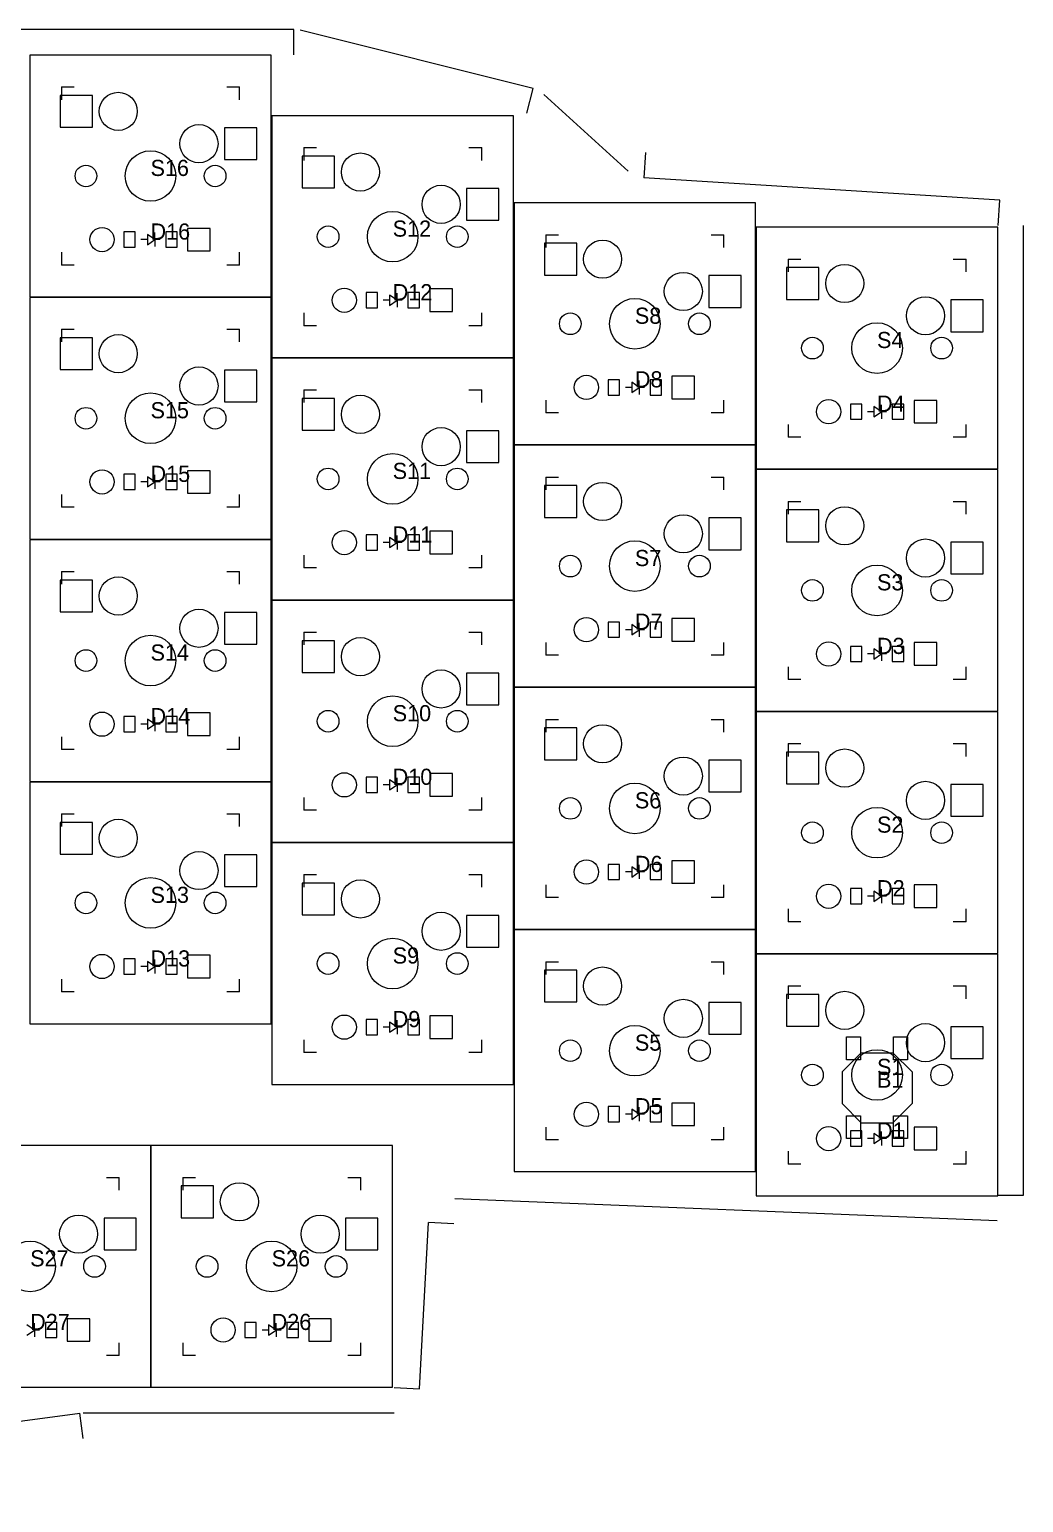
# Model space of a CAD drawing. Header units: millimetres. Extents: x -134 to 12, y -34 to 82.
# Drawn here: x -66.7 to 11.5, y -33.6 to 82.2 of the extents above; entities that cross this region are included whole.
import ezdxf

# ---------------------------------------------------------------- set-up
doc = ezdxf.new("R2010")
doc.units = ezdxf.units.MM
doc.layers.add('Edge.Cuts', color=7, linetype='Continuous', lineweight=0)
doc.layers.add('F.SilkS', color=7, linetype='Continuous', lineweight=0)

msp = doc.modelspace()

# ---------------------------------------------------------------- linework, layer by layer
at = {"layer": 'Edge.Cuts'}
for p, q in [((-45.87, 82.2), (-68.43, 82.2)), ((-45.87, 80.2), (-45.87, 82.2)), ((-27.06, 77.56), (-45.39, 82.14)), ((-27.55, 75.62), (-27.06, 77.56)), ((-19.57, 71.05), (-26.2, 77.1)), ((-18.22, 72.53), (-18.35, 70.54)), ((9.65, 68.79), (-18.35, 70.54)), ((9.53, 66.8), (9.65, 68.79)), ((11.53, -9.44), (11.53, 66.8)), ((-33.21, -9.7), (9.44, -11.44)), ((9.53, -9.44), (11.53, -9.44)), ((-36, -24.68), (-35.29, -11.59)), ((-33.29, -11.7), (-35.29, -11.59)), ((-37.99, -24.57), (-36, -24.68)), ((-115.36, -33.62), (-62.71, -26.59)), ((-62.44, -28.57), (-62.71, -26.59)), ((-62.44, -26.57), (-37.99, -26.57))]:
    msp.add_line(p, q, dxfattribs=at)
at = {"layer": 'F.SilkS'}
for p, q in [((-47.65, 80.18), (-66.65, 80.18)), ((-66.65, 80.18), (-66.65, 61.18)), ((-47.65, 61.18), (-47.65, 80.18)), ((-64.15, 77.68), (-63.15, 77.68)), ((-64.15, 77.68), (-64.15, 76.68)), ((-51.15, 77.68), (-50.15, 77.68)), ((-50.15, 76.68), (-50.15, 77.68)), ((-28.6, 75.41), (-47.6, 75.41)), ((-47.6, 75.41), (-47.6, 56.41)), ((-28.6, 56.41), (-28.6, 75.41)), ((-45.1, 72.91), (-44.1, 72.91)), ((-45.1, 72.91), (-45.1, 71.91)), ((-32.1, 72.91), (-31.1, 72.91)), ((-31.1, 71.91), (-31.1, 72.91)), ((-9.55, 68.56), (-28.55, 68.56)), ((-28.55, 68.56), (-28.55, 49.56)), ((-9.55, 49.56), (-9.55, 68.56)), ((-57.4, 66.08), (-57.4, 65.28)), ((-56.8, 65.68), (-57.4, 66.08)), ((-57.4, 66.08), (-57.4, 65.28)), ((-56.8, 65.68), (-57.4, 66.08)), ((-56.8, 65.68), (-56.8, 66.23)), ((-56.8, 65.68), (-56.8, 66.23)), ((-26.05, 66.06), (-25.05, 66.06)), ((-26.05, 66.06), (-26.05, 65.06)), ((-13.05, 66.06), (-12.05, 66.06)), ((-12.05, 65.06), (-12.05, 66.06)), ((9.5, 66.65), (-9.5, 66.65)), ((-9.5, 66.65), (-9.5, 47.65)), ((9.5, 47.65), (9.5, 66.65)), ((-57.4, 65.68), (-57.9, 65.68)), ((-57.4, 65.68), (-57.9, 65.68)), ((-57.4, 65.28), (-56.8, 65.68)), ((-57.4, 65.28), (-56.8, 65.68)), ((-56.8, 65.68), (-56.8, 65.13)), ((-56.4, 65.68), (-56.8, 65.68)), ((-56.8, 65.68), (-56.8, 65.13)), ((-56.4, 65.68), (-56.8, 65.68)), ((-64.15, 64.68), (-64.15, 63.68)), ((-50.15, 63.68), (-50.15, 64.68)), ((-7, 64.15), (-6, 64.15)), ((-7, 64.15), (-7, 63.15)), ((6, 64.15), (7, 64.15)), ((7, 63.15), (7, 64.15)), ((-63.15, 63.68), (-64.15, 63.68)), ((-50.15, 63.68), (-51.15, 63.68)), ((-37.75, 60.91), (-37.75, 61.46)), ((-37.75, 60.91), (-37.75, 61.46)), ((-66.65, 61.18), (-47.65, 61.18)), ((-47.65, 61.13), (-66.65, 61.13)), ((-66.65, 61.13), (-66.65, 42.13)), ((-47.65, 42.13), (-47.65, 61.13)), ((-38.35, 60.91), (-38.85, 60.91)), ((-38.35, 60.91), (-38.85, 60.91)), ((-38.35, 61.31), (-38.35, 60.51)), ((-37.75, 60.91), (-38.35, 61.31)), ((-38.35, 61.31), (-38.35, 60.51)), ((-37.75, 60.91), (-38.35, 61.31)), ((-38.35, 60.51), (-37.75, 60.91)), ((-38.35, 60.51), (-37.75, 60.91)), ((-37.75, 60.91), (-37.75, 60.36)), ((-37.35, 60.91), (-37.75, 60.91)), ((-37.75, 60.91), (-37.75, 60.36)), ((-37.35, 60.91), (-37.75, 60.91)), ((-45.1, 59.91), (-45.1, 58.91)), ((-31.1, 58.91), (-31.1, 59.91)), ((-64.15, 58.63), (-63.15, 58.63)), ((-64.15, 58.63), (-64.15, 57.63)), ((-51.15, 58.63), (-50.15, 58.63)), ((-50.15, 57.63), (-50.15, 58.63)), ((-44.1, 58.91), (-45.1, 58.91)), ((-31.1, 58.91), (-32.1, 58.91)), ((-47.6, 56.41), (-28.6, 56.41)), ((-28.6, 56.36), (-47.6, 56.36)), ((-47.6, 56.36), (-47.6, 37.36)), ((-28.6, 37.36), (-28.6, 56.36)), ((-19.3, 54.46), (-19.3, 53.66)), ((-18.7, 54.06), (-19.3, 54.46)), ((-19.3, 54.46), (-19.3, 53.66)), ((-18.7, 54.06), (-19.3, 54.46)), ((-18.7, 54.06), (-18.7, 54.61)), ((-18.7, 54.06), (-18.7, 54.61)), ((-45.1, 53.86), (-44.1, 53.86)), ((-45.1, 53.86), (-45.1, 52.86)), ((-32.1, 53.86), (-31.1, 53.86)), ((-31.1, 52.86), (-31.1, 53.86)), ((-19.3, 54.06), (-19.8, 54.06)), ((-19.3, 54.06), (-19.8, 54.06)), ((-19.3, 53.66), (-18.7, 54.06)), ((-19.3, 53.66), (-18.7, 54.06)), ((-18.7, 54.06), (-18.7, 53.51)), ((-18.3, 54.06), (-18.7, 54.06)), ((-18.7, 54.06), (-18.7, 53.51)), ((-18.3, 54.06), (-18.7, 54.06)), ((-26.05, 53.06), (-26.05, 52.06)), ((-12.05, 52.06), (-12.05, 53.06)), ((-0.25, 52.15), (-0.75, 52.15)), ((-0.25, 52.15), (-0.75, 52.15)), ((-0.25, 52.55), (-0.25, 51.75)), ((0.35, 52.15), (-0.25, 52.55)), ((-0.25, 52.55), (-0.25, 51.75)), ((0.35, 52.15), (-0.25, 52.55)), ((-0.25, 51.75), (0.35, 52.15)), ((-0.25, 51.75), (0.35, 52.15)), ((0.35, 52.15), (0.35, 52.7)), ((0.35, 52.15), (0.35, 52.7)), ((0.35, 52.15), (0.35, 51.6)), ((0.75, 52.15), (0.35, 52.15)), ((0.35, 52.15), (0.35, 51.6)), ((0.75, 52.15), (0.35, 52.15)), ((-25.05, 52.06), (-26.05, 52.06)), ((-12.05, 52.06), (-13.05, 52.06)), ((-7, 51.15), (-7, 50.15)), ((7, 50.15), (7, 51.15)), ((-6, 50.15), (-7, 50.15)), ((7, 50.15), (6, 50.15)), ((-28.55, 49.56), (-9.55, 49.56)), ((-9.55, 49.51), (-28.55, 49.51)), ((-28.55, 49.51), (-28.55, 30.51)), ((-9.55, 30.51), (-9.55, 49.51)), ((-9.5, 47.65), (9.5, 47.65)), ((9.5, 47.6), (-9.5, 47.6)), ((-9.5, 47.6), (-9.5, 28.6)), ((9.5, 28.6), (9.5, 47.6)), ((-57.4, 46.63), (-57.9, 46.63)), ((-57.4, 46.63), (-57.9, 46.63)), ((-57.4, 47.03), (-57.4, 46.23)), ((-56.8, 46.63), (-57.4, 47.03)), ((-57.4, 47.03), (-57.4, 46.23)), ((-56.8, 46.63), (-57.4, 47.03)), ((-57.4, 46.23), (-56.8, 46.63)), ((-57.4, 46.23), (-56.8, 46.63)), ((-56.8, 46.63), (-56.8, 47.18)), ((-56.8, 46.63), (-56.8, 47.18)), ((-56.8, 46.63), (-56.8, 46.08)), ((-56.4, 46.63), (-56.8, 46.63)), ((-56.8, 46.63), (-56.8, 46.08)), ((-56.4, 46.63), (-56.8, 46.63)), ((-26.05, 47.01), (-25.05, 47.01)), ((-26.05, 47.01), (-26.05, 46.01)), ((-13.05, 47.01), (-12.05, 47.01)), ((-12.05, 46.01), (-12.05, 47.01)), ((-64.15, 45.63), (-64.15, 44.63)), ((-50.15, 44.63), (-50.15, 45.63)), ((-63.15, 44.63), (-64.15, 44.63)), ((-50.15, 44.63), (-51.15, 44.63)), ((-7, 45.1), (-6, 45.1)), ((-7, 45.1), (-7, 44.1)), ((6, 45.1), (7, 45.1)), ((7, 44.1), (7, 45.1)), ((-66.65, 42.13), (-47.65, 42.13)), ((-47.65, 42.08), (-66.65, 42.08)), ((-66.65, 42.08), (-66.65, 23.08)), ((-47.65, 23.08), (-47.65, 42.08)), ((-38.35, 41.86), (-38.85, 41.86)), ((-38.35, 41.86), (-38.85, 41.86)), ((-38.35, 42.26), (-38.35, 41.46)), ((-37.75, 41.86), (-38.35, 42.26)), ((-38.35, 42.26), (-38.35, 41.46)), ((-37.75, 41.86), (-38.35, 42.26)), ((-38.35, 41.46), (-37.75, 41.86)), ((-38.35, 41.46), (-37.75, 41.86)), ((-37.75, 41.86), (-37.75, 42.41)), ((-37.75, 41.86), (-37.75, 42.41)), ((-37.75, 41.86), (-37.75, 41.31)), ((-37.35, 41.86), (-37.75, 41.86)), ((-37.75, 41.86), (-37.75, 41.31)), ((-37.35, 41.86), (-37.75, 41.86)), ((-45.1, 40.86), (-45.1, 39.86)), ((-31.1, 39.86), (-31.1, 40.86)), ((-64.15, 39.58), (-63.15, 39.58)), ((-64.15, 39.58), (-64.15, 38.58)), ((-51.15, 39.58), (-50.15, 39.58)), ((-50.15, 38.58), (-50.15, 39.58)), ((-44.1, 39.86), (-45.1, 39.86)), ((-31.1, 39.86), (-32.1, 39.86)), ((-47.6, 37.36), (-28.6, 37.36)), ((-28.6, 37.31), (-47.6, 37.31)), ((-47.6, 37.31), (-47.6, 18.31)), ((-28.6, 18.31), (-28.6, 37.31)), ((-45.1, 34.81), (-44.1, 34.81)), ((-45.1, 34.81), (-45.1, 33.81)), ((-32.1, 34.81), (-31.1, 34.81)), ((-31.1, 33.81), (-31.1, 34.81)), ((-19.3, 35.01), (-19.8, 35.01)), ((-19.3, 35.01), (-19.8, 35.01)), ((-19.3, 35.41), (-19.3, 34.61)), ((-18.7, 35.01), (-19.3, 35.41)), ((-19.3, 35.41), (-19.3, 34.61)), ((-18.7, 35.01), (-19.3, 35.41)), ((-19.3, 34.61), (-18.7, 35.01)), ((-19.3, 34.61), (-18.7, 35.01)), ((-18.7, 35.01), (-18.7, 35.55)), ((-18.7, 35.01), (-18.7, 35.55)), ((-18.7, 35.01), (-18.7, 34.46)), ((-18.3, 35.01), (-18.7, 35.01)), ((-18.7, 35.01), (-18.7, 34.46)), ((-18.3, 35.01), (-18.7, 35.01)), ((-26.05, 34.01), (-26.05, 33.01)), ((-12.05, 33.01), (-12.05, 34.01)), ((0.35, 33.1), (0.35, 33.65)), ((0.35, 33.1), (0.35, 33.65)), ((-25.05, 33.01), (-26.05, 33.01)), ((-12.05, 33.01), (-13.05, 33.01)), ((-0.25, 33.1), (-0.75, 33.1)), ((-0.25, 33.1), (-0.75, 33.1)), ((-0.25, 33.5), (-0.25, 32.7)), ((0.35, 33.1), (-0.25, 33.5)), ((-0.25, 33.5), (-0.25, 32.7)), ((0.35, 33.1), (-0.25, 33.5)), ((-0.25, 32.7), (0.35, 33.1)), ((-0.25, 32.7), (0.35, 33.1)), ((0.35, 33.1), (0.35, 32.55)), ((0.75, 33.1), (0.35, 33.1)), ((0.35, 33.1), (0.35, 32.55)), ((0.75, 33.1), (0.35, 33.1)), ((-7, 32.1), (-7, 31.1)), ((7, 31.1), (7, 32.1)), ((-28.55, 30.51), (-9.55, 30.51)), ((-9.55, 30.46), (-28.55, 30.46)), ((-28.55, 30.46), (-28.55, 11.46)), ((-9.55, 11.46), (-9.55, 30.46)), ((-6, 31.1), (-7, 31.1)), ((7, 31.1), (6, 31.1)), ((-57.4, 27.98), (-57.4, 27.18)), ((-56.8, 27.58), (-57.4, 27.98)), ((-57.4, 27.98), (-57.4, 27.18)), ((-56.8, 27.58), (-57.4, 27.98)), ((-56.8, 27.58), (-56.8, 28.13)), ((-56.8, 27.58), (-56.8, 28.13)), ((-26.05, 27.96), (-25.05, 27.96)), ((-26.05, 27.96), (-26.05, 26.96)), ((-13.05, 27.96), (-12.05, 27.96)), ((-12.05, 26.96), (-12.05, 27.96)), ((-9.5, 28.6), (9.5, 28.6)), ((9.5, 28.55), (-9.5, 28.55)), ((-9.5, 28.55), (-9.5, 9.55)), ((9.5, 9.55), (9.5, 28.55)), ((-57.4, 27.58), (-57.9, 27.58)), ((-57.4, 27.58), (-57.9, 27.58)), ((-57.4, 27.18), (-56.8, 27.58)), ((-57.4, 27.18), (-56.8, 27.58)), ((-56.8, 27.58), (-56.8, 27.03)), ((-56.4, 27.58), (-56.8, 27.58)), ((-56.8, 27.58), (-56.8, 27.03)), ((-56.4, 27.58), (-56.8, 27.58)), ((-64.15, 26.58), (-64.15, 25.58)), ((-63.15, 25.58), (-64.15, 25.58)), ((-50.15, 25.58), (-51.15, 25.58)), ((-50.15, 25.58), (-50.15, 26.58)), ((-7, 26.05), (-6, 26.05)), ((-7, 26.05), (-7, 25.05)), ((6, 26.05), (7, 26.05)), ((7, 25.05), (7, 26.05)), ((-38.35, 23.21), (-38.35, 22.41)), ((-37.75, 22.81), (-38.35, 23.21)), ((-38.35, 23.21), (-38.35, 22.41)), ((-37.75, 22.81), (-38.35, 23.21)), ((-37.75, 22.81), (-37.75, 23.36)), ((-37.75, 22.81), (-37.75, 23.36)), ((-66.65, 23.08), (-47.65, 23.08)), ((-47.65, 23.03), (-66.65, 23.03)), ((-66.65, 23.03), (-66.65, 4.03)), ((-47.65, 4.03), (-47.65, 23.03)), ((-38.35, 22.81), (-38.85, 22.81)), ((-38.35, 22.81), (-38.85, 22.81)), ((-38.35, 22.41), (-37.75, 22.81)), ((-38.35, 22.41), (-37.75, 22.81)), ((-37.75, 22.81), (-37.75, 22.26)), ((-37.35, 22.81), (-37.75, 22.81)), ((-37.75, 22.81), (-37.75, 22.26)), ((-37.35, 22.81), (-37.75, 22.81)), ((-45.1, 21.81), (-45.1, 20.81)), ((-31.1, 20.81), (-31.1, 21.81)), ((-64.15, 20.53), (-63.15, 20.53)), ((-64.15, 20.53), (-64.15, 19.53)), ((-51.15, 20.53), (-50.15, 20.53)), ((-50.15, 19.53), (-50.15, 20.53)), ((-44.1, 20.81), (-45.1, 20.81)), ((-31.1, 20.81), (-32.1, 20.81)), ((-47.6, 18.31), (-28.6, 18.31)), ((-28.6, 18.26), (-47.6, 18.26)), ((-47.6, 18.26), (-47.6, -0.74)), ((-28.6, -0.74), (-28.6, 18.26)), ((-19.3, 16.36), (-19.3, 15.56)), ((-18.7, 15.96), (-19.3, 16.36)), ((-19.3, 16.36), (-19.3, 15.56)), ((-18.7, 15.96), (-19.3, 16.36)), ((-18.7, 15.96), (-18.7, 16.51)), ((-18.7, 15.96), (-18.7, 16.51)), ((-45.1, 15.76), (-44.1, 15.76)), ((-45.1, 15.76), (-45.1, 14.76)), ((-32.1, 15.76), (-31.1, 15.76)), ((-31.1, 14.76), (-31.1, 15.76)), ((-19.3, 15.96), (-19.8, 15.96)), ((-19.3, 15.96), (-19.8, 15.96)), ((-19.3, 15.56), (-18.7, 15.96)), ((-19.3, 15.56), (-18.7, 15.96)), ((-18.7, 15.96), (-18.7, 15.41)), ((-18.3, 15.96), (-18.7, 15.96)), ((-18.7, 15.96), (-18.7, 15.41)), ((-18.3, 15.96), (-18.7, 15.96)), ((-26.05, 14.96), (-26.05, 13.96)), ((-25.05, 13.96), (-26.05, 13.96)), ((-12.05, 13.96), (-13.05, 13.96)), ((-12.05, 13.96), (-12.05, 14.96)), ((-0.25, 14.05), (-0.75, 14.05)), ((-0.25, 14.05), (-0.75, 14.05)), ((-0.25, 14.45), (-0.25, 13.65)), ((0.35, 14.05), (-0.25, 14.45)), ((-0.25, 14.45), (-0.25, 13.65)), ((0.35, 14.05), (-0.25, 14.45)), ((-0.25, 13.65), (0.35, 14.05)), ((-0.25, 13.65), (0.35, 14.05)), ((0.35, 14.05), (0.35, 14.6)), ((0.35, 14.05), (0.35, 14.6)), ((0.35, 14.05), (0.35, 13.5)), ((0.75, 14.05), (0.35, 14.05)), ((0.35, 14.05), (0.35, 13.5)), ((0.75, 14.05), (0.35, 14.05)), ((-7, 13.05), (-7, 12.05)), ((7, 12.05), (7, 13.05)), ((-6, 12.05), (-7, 12.05)), ((7, 12.05), (6, 12.05)), ((-28.55, 11.46), (-9.55, 11.46)), ((-9.55, 11.4), (-28.55, 11.4)), ((-28.55, 11.4), (-28.55, -7.59)), ((-9.55, -7.59), (-9.55, 11.4)), ((-9.5, 9.55), (9.5, 9.55)), ((9.5, 9.5), (-9.5, 9.5)), ((-9.5, 9.5), (-9.5, -9.5)), ((9.5, -9.5), (9.5, 9.5)), ((-57.4, 8.53), (-57.9, 8.53)), ((-57.4, 8.53), (-57.9, 8.53)), ((-57.4, 8.93), (-57.4, 8.13)), ((-56.8, 8.53), (-57.4, 8.93)), ((-57.4, 8.93), (-57.4, 8.13)), ((-56.8, 8.53), (-57.4, 8.93)), ((-57.4, 8.13), (-56.8, 8.53)), ((-57.4, 8.13), (-56.8, 8.53)), ((-56.8, 8.53), (-56.8, 9.08)), ((-56.8, 8.53), (-56.8, 9.08)), ((-56.8, 8.53), (-56.8, 7.98)), ((-56.4, 8.53), (-56.8, 8.53)), ((-56.8, 8.53), (-56.8, 7.98)), ((-56.4, 8.53), (-56.8, 8.53)), ((-26.05, 8.9), (-25.05, 8.9)), ((-26.05, 8.9), (-26.05, 7.91)), ((-13.05, 8.9), (-12.05, 8.9)), ((-12.05, 7.91), (-12.05, 8.9)), ((-64.15, 7.53), (-64.15, 6.53)), ((-50.15, 6.53), (-50.15, 7.53)), ((-7, 7), (-6, 7)), ((-7, 7), (-7, 6)), ((6, 7), (7, 7)), ((7, 6), (7, 7)), ((-63.15, 6.53), (-64.15, 6.53)), ((-50.15, 6.53), (-51.15, 6.53)), ((-66.65, 4.03), (-47.65, 4.03)), ((-38.35, 3.76), (-38.85, 3.76)), ((-38.35, 3.76), (-38.85, 3.76)), ((-38.35, 4.16), (-38.35, 3.36)), ((-37.75, 3.76), (-38.35, 4.16)), ((-38.35, 4.16), (-38.35, 3.36)), ((-37.75, 3.76), (-38.35, 4.16)), ((-38.35, 3.36), (-37.75, 3.76)), ((-38.35, 3.36), (-37.75, 3.76)), ((-37.75, 3.76), (-37.75, 4.31)), ((-37.75, 3.76), (-37.75, 4.31)), ((-37.75, 3.76), (-37.75, 3.21)), ((-37.35, 3.76), (-37.75, 3.76)), ((-37.75, 3.76), (-37.75, 3.21)), ((-37.35, 3.76), (-37.75, 3.76)), ((-45.1, 2.76), (-45.1, 1.76)), ((-31.1, 1.76), (-31.1, 2.76)), ((-44.1, 1.76), (-45.1, 1.76)), ((-31.1, 1.76), (-32.1, 1.76)), ((-1.25, 1.75), (-2.75, 0.25)), ((-1.25, 1.75), (1.25, 1.75)), ((1.25, 1.75), (2.75, 0.25)), ((-2.75, 0.25), (-2.75, -2.25)), ((2.75, 0.25), (2.75, -2.25)), ((-47.6, -0.74), (-28.6, -0.74)), ((-1.25, -3.75), (-2.75, -2.25)), ((1.25, -3.75), (2.75, -2.25)), ((-19.3, -3.09), (-19.8, -3.09)), ((-19.3, -3.09), (-19.8, -3.09)), ((-19.3, -2.69), (-19.3, -3.49)), ((-18.7, -3.09), (-19.3, -2.69)), ((-19.3, -2.69), (-19.3, -3.49)), ((-18.7, -3.09), (-19.3, -2.69)), ((-19.3, -3.49), (-18.7, -3.09)), ((-19.3, -3.49), (-18.7, -3.09)), ((-18.7, -3.09), (-18.7, -2.54)), ((-18.7, -3.09), (-18.7, -2.54)), ((-18.7, -3.09), (-18.7, -3.64)), ((-18.3, -3.09), (-18.7, -3.09)), ((-18.7, -3.09), (-18.7, -3.64)), ((-18.3, -3.09), (-18.7, -3.09)), ((-26.05, -4.09), (-26.05, -5.09)), ((-12.05, -5.09), (-12.05, -4.09)), ((-1.25, -3.75), (1.25, -3.75)), ((-0.25, -4.6), (-0.25, -5.4)), ((0.35, -5), (-0.25, -4.6)), ((-0.25, -4.6), (-0.25, -5.4)), ((0.35, -5), (-0.25, -4.6)), ((0.35, -5), (0.35, -4.45)), ((0.35, -5), (0.35, -4.45)), ((-57.12, -5.55), (-76.12, -5.55)), ((-38.12, -5.55), (-57.12, -5.55)), ((-57.12, -5.55), (-57.12, -24.55)), ((-57.12, -24.55), (-57.12, -5.55)), ((-38.12, -24.55), (-38.12, -5.55)), ((-25.05, -5.09), (-26.05, -5.09)), ((-12.05, -5.09), (-13.05, -5.09)), ((-0.25, -5), (-0.75, -5)), ((-0.25, -5), (-0.75, -5)), ((-0.25, -5.4), (0.35, -5)), ((-0.25, -5.4), (0.35, -5)), ((0.35, -5), (0.35, -5.55)), ((0.75, -5), (0.35, -5)), ((0.35, -5), (0.35, -5.55)), ((0.75, -5), (0.35, -5)), ((-7, -6), (-7, -7)), ((7, -7), (7, -6)), ((-60.62, -8.05), (-59.62, -8.05)), ((-59.62, -9.05), (-59.62, -8.05)), ((-54.62, -8.05), (-53.62, -8.05)), ((-54.62, -8.05), (-54.62, -9.05)), ((-41.62, -8.05), (-40.62, -8.05)), ((-40.62, -9.05), (-40.62, -8.05)), ((-28.55, -7.59), (-9.55, -7.59)), ((-6, -7), (-7, -7)), ((7, -7), (6, -7)), ((-9.5, -9.5), (9.5, -9.5)), ((-66.28, -20.05), (-66.88, -19.65)), ((-66.28, -20.05), (-66.88, -19.65)), ((-66.28, -20.05), (-66.28, -19.5)), ((-66.28, -20.05), (-66.28, -19.5)), ((-47.88, -19.65), (-47.88, -20.45)), ((-47.27, -20.05), (-47.88, -19.65)), ((-47.88, -19.65), (-47.88, -20.45)), ((-47.27, -20.05), (-47.88, -19.65)), ((-47.27, -20.05), (-47.27, -19.5)), ((-47.27, -20.05), (-47.27, -19.5)), ((-66.88, -20.45), (-66.28, -20.05)), ((-66.88, -20.45), (-66.28, -20.05)), ((-66.28, -20.05), (-66.28, -20.6)), ((-65.88, -20.05), (-66.28, -20.05)), ((-66.28, -20.05), (-66.28, -20.6)), ((-65.88, -20.05), (-66.28, -20.05)), ((-47.88, -20.05), (-48.38, -20.05)), ((-47.88, -20.05), (-48.38, -20.05)), ((-47.88, -20.45), (-47.27, -20.05)), ((-47.88, -20.45), (-47.27, -20.05)), ((-47.27, -20.05), (-47.27, -20.6)), ((-46.88, -20.05), (-47.27, -20.05)), ((-47.27, -20.05), (-47.27, -20.6)), ((-46.88, -20.05), (-47.27, -20.05)), ((-59.62, -22.05), (-59.62, -21.05)), ((-54.62, -21.05), (-54.62, -22.05)), ((-40.62, -22.05), (-40.62, -21.05)), ((-59.62, -22.05), (-60.62, -22.05)), ((-53.62, -22.05), (-54.62, -22.05)), ((-40.62, -22.05), (-41.62, -22.05)), ((-76.12, -24.55), (-57.12, -24.55)), ((-57.12, -24.55), (-38.12, -24.55))]:
    msp.add_line(p, q, dxfattribs=at)
at = {"layer": 'F.SilkS', "color": 1}
for points in [[(-61.72, 77.01), (-64.27, 77.01), (-64.27, 74.51), (-61.72, 74.51)], [(-48.79, 74.47), (-51.34, 74.47), (-51.34, 71.97), (-48.79, 71.97)], [(-42.67, 72.24), (-45.22, 72.24), (-45.22, 69.74), (-42.67, 69.74)], [(-29.74, 69.7), (-32.29, 69.7), (-32.29, 67.2), (-29.74, 67.2)], [(-58.35, 66.28), (-59.25, 66.28), (-59.25, 65.08), (-58.35, 65.08)], [(-58.35, 66.28), (-59.25, 66.28), (-59.25, 65.08), (-58.35, 65.08)], [(-55.05, 66.28), (-55.95, 66.28), (-55.95, 65.08), (-55.05, 65.08)], [(-55.05, 66.28), (-55.95, 66.28), (-55.95, 65.08), (-55.05, 65.08)], [(-52.45, 66.56), (-54.23, 66.56), (-54.23, 64.79), (-52.45, 64.79)], [(-23.62, 65.39), (-26.17, 65.39), (-26.17, 62.89), (-23.62, 62.89)], [(-10.69, 62.85), (-13.24, 62.85), (-13.24, 60.35), (-10.69, 60.35)], [(-4.57, 63.48), (-7.12, 63.48), (-7.12, 60.98), (-4.57, 60.98)], [(-39.3, 61.51), (-40.2, 61.51), (-40.2, 60.31), (-39.3, 60.31)], [(-39.3, 61.51), (-40.2, 61.51), (-40.2, 60.31), (-39.3, 60.31)], [(-36, 61.51), (-36.9, 61.51), (-36.9, 60.31), (-36, 60.31)], [(-36, 61.51), (-36.9, 61.51), (-36.9, 60.31), (-36, 60.31)], [(-33.4, 61.8), (-35.18, 61.8), (-35.18, 60.02), (-33.4, 60.02)], [(8.36, 60.94), (5.81, 60.94), (5.81, 58.44), (8.36, 58.44)], [(-61.72, 57.96), (-64.27, 57.96), (-64.27, 55.46), (-61.72, 55.46)], [(-48.79, 55.42), (-51.34, 55.42), (-51.34, 52.92), (-48.79, 52.92)], [(-20.25, 54.66), (-21.15, 54.66), (-21.15, 53.46), (-20.25, 53.46)], [(-20.25, 54.66), (-21.15, 54.66), (-21.15, 53.46), (-20.25, 53.46)], [(-16.95, 54.66), (-17.85, 54.66), (-17.85, 53.46), (-16.95, 53.46)], [(-16.95, 54.66), (-17.85, 54.66), (-17.85, 53.46), (-16.95, 53.46)], [(-14.35, 54.94), (-16.13, 54.94), (-16.13, 53.17), (-14.35, 53.17)], [(-42.67, 53.19), (-45.22, 53.19), (-45.22, 50.69), (-42.67, 50.69)], [(-1.2, 52.75), (-2.1, 52.75), (-2.1, 51.55), (-1.2, 51.55)], [(-1.2, 52.75), (-2.1, 52.75), (-2.1, 51.55), (-1.2, 51.55)], [(2.1, 52.75), (1.2, 52.75), (1.2, 51.55), (2.1, 51.55)], [(2.1, 52.75), (1.2, 52.75), (1.2, 51.55), (2.1, 51.55)], [(4.7, 53.04), (2.92, 53.04), (2.92, 51.26), (4.7, 51.26)], [(-29.74, 50.65), (-32.29, 50.65), (-32.29, 48.15), (-29.74, 48.15)], [(-52.45, 47.51), (-54.23, 47.51), (-54.23, 45.74), (-52.45, 45.74)], [(-58.35, 47.23), (-59.25, 47.23), (-59.25, 46.03), (-58.35, 46.03)], [(-58.35, 47.23), (-59.25, 47.23), (-59.25, 46.03), (-58.35, 46.03)], [(-55.05, 47.23), (-55.95, 47.23), (-55.95, 46.03), (-55.05, 46.03)], [(-55.05, 47.23), (-55.95, 47.23), (-55.95, 46.03), (-55.05, 46.03)], [(-23.62, 46.34), (-26.17, 46.34), (-26.17, 43.84), (-23.62, 43.84)], [(-4.57, 44.43), (-7.12, 44.43), (-7.12, 41.93), (-4.57, 41.93)], [(-10.69, 43.8), (-13.24, 43.8), (-13.24, 41.3), (-10.69, 41.3)], [(-39.3, 42.46), (-40.2, 42.46), (-40.2, 41.26), (-39.3, 41.26)], [(-39.3, 42.46), (-40.2, 42.46), (-40.2, 41.26), (-39.3, 41.26)], [(-36, 42.46), (-36.9, 42.46), (-36.9, 41.26), (-36, 41.26)], [(-36, 42.46), (-36.9, 42.46), (-36.9, 41.26), (-36, 41.26)], [(-33.4, 42.75), (-35.18, 42.75), (-35.18, 40.97), (-33.4, 40.97)], [(8.36, 41.89), (5.81, 41.89), (5.81, 39.39), (8.36, 39.39)], [(-61.72, 38.91), (-64.27, 38.91), (-64.27, 36.41), (-61.72, 36.41)], [(-48.79, 36.37), (-51.34, 36.37), (-51.34, 33.87), (-48.79, 33.87)], [(-20.25, 35.61), (-21.15, 35.61), (-21.15, 34.41), (-20.25, 34.41)], [(-20.25, 35.61), (-21.15, 35.61), (-21.15, 34.41), (-20.25, 34.41)], [(-16.95, 35.61), (-17.85, 35.61), (-17.85, 34.41), (-16.95, 34.41)], [(-16.95, 35.61), (-17.85, 35.61), (-17.85, 34.41), (-16.95, 34.41)], [(-14.35, 35.89), (-16.13, 35.89), (-16.13, 34.12), (-14.35, 34.12)], [(-42.67, 34.14), (-45.22, 34.14), (-45.22, 31.64), (-42.67, 31.64)], [(-1.2, 33.7), (-2.1, 33.7), (-2.1, 32.5), (-1.2, 32.5)], [(-1.2, 33.7), (-2.1, 33.7), (-2.1, 32.5), (-1.2, 32.5)], [(2.1, 33.7), (1.2, 33.7), (1.2, 32.5), (2.1, 32.5)], [(2.1, 33.7), (1.2, 33.7), (1.2, 32.5), (2.1, 32.5)], [(4.7, 33.99), (2.92, 33.99), (2.92, 32.21), (4.7, 32.21)], [(-29.74, 31.6), (-32.29, 31.6), (-32.29, 29.1), (-29.74, 29.1)], [(-58.35, 28.18), (-59.25, 28.18), (-59.25, 26.98), (-58.35, 26.98)], [(-58.35, 28.18), (-59.25, 28.18), (-59.25, 26.98), (-58.35, 26.98)], [(-55.05, 28.18), (-55.95, 28.18), (-55.95, 26.98), (-55.05, 26.98)], [(-55.05, 28.18), (-55.95, 28.18), (-55.95, 26.98), (-55.05, 26.98)], [(-52.45, 28.46), (-54.23, 28.46), (-54.23, 26.69), (-52.45, 26.69)], [(-23.62, 27.29), (-26.17, 27.29), (-26.17, 24.79), (-23.62, 24.79)], [(-10.69, 24.75), (-13.24, 24.75), (-13.24, 22.25), (-10.69, 22.25)], [(-4.57, 25.38), (-7.12, 25.38), (-7.12, 22.88), (-4.57, 22.88)], [(-39.3, 23.41), (-40.2, 23.41), (-40.2, 22.21), (-39.3, 22.21)], [(-39.3, 23.41), (-40.2, 23.41), (-40.2, 22.21), (-39.3, 22.21)], [(-36, 23.41), (-36.9, 23.41), (-36.9, 22.21), (-36, 22.21)], [(-36, 23.41), (-36.9, 23.41), (-36.9, 22.21), (-36, 22.21)], [(-33.4, 23.7), (-35.18, 23.7), (-35.18, 21.92), (-33.4, 21.92)], [(8.36, 22.84), (5.81, 22.84), (5.81, 20.34), (8.36, 20.34)], [(-61.72, 19.86), (-64.27, 19.86), (-64.27, 17.36), (-61.72, 17.36)], [(-48.79, 17.32), (-51.34, 17.32), (-51.34, 14.82), (-48.79, 14.82)], [(-20.25, 16.56), (-21.15, 16.56), (-21.15, 15.36), (-20.25, 15.36)], [(-20.25, 16.56), (-21.15, 16.56), (-21.15, 15.36), (-20.25, 15.36)], [(-16.95, 16.56), (-17.85, 16.56), (-17.85, 15.36), (-16.95, 15.36)], [(-16.95, 16.56), (-17.85, 16.56), (-17.85, 15.36), (-16.95, 15.36)], [(-14.35, 16.84), (-16.13, 16.84), (-16.13, 15.07), (-14.35, 15.07)], [(-42.67, 15.09), (-45.22, 15.09), (-45.22, 12.59), (-42.67, 12.59)], [(-1.2, 14.65), (-2.1, 14.65), (-2.1, 13.45), (-1.2, 13.45)], [(-1.2, 14.65), (-2.1, 14.65), (-2.1, 13.45), (-1.2, 13.45)], [(2.1, 14.65), (1.2, 14.65), (1.2, 13.45), (2.1, 13.45)], [(2.1, 14.65), (1.2, 14.65), (1.2, 13.45), (2.1, 13.45)], [(4.7, 14.94), (2.92, 14.94), (2.92, 13.16), (4.7, 13.16)], [(-29.74, 12.55), (-32.29, 12.55), (-32.29, 10.05), (-29.74, 10.05)], [(-52.45, 9.41), (-54.23, 9.41), (-54.23, 7.64), (-52.45, 7.64)], [(-58.35, 9.13), (-59.25, 9.13), (-59.25, 7.93), (-58.35, 7.93)], [(-58.35, 9.13), (-59.25, 9.13), (-59.25, 7.93), (-58.35, 7.93)], [(-55.05, 9.13), (-55.95, 9.13), (-55.95, 7.93), (-55.05, 7.93)], [(-55.05, 9.13), (-55.95, 9.13), (-55.95, 7.93), (-55.05, 7.93)], [(-23.62, 8.23), (-26.17, 8.23), (-26.17, 5.74), (-23.62, 5.74)], [(-4.57, 6.33), (-7.12, 6.33), (-7.12, 3.83), (-4.57, 3.83)], [(-33.4, 4.65), (-35.18, 4.65), (-35.18, 2.87), (-33.4, 2.87)], [(-10.69, 5.7), (-13.24, 5.7), (-13.24, 3.2), (-10.69, 3.2)], [(-39.3, 4.36), (-40.2, 4.36), (-40.2, 3.16), (-39.3, 3.16)], [(-39.3, 4.36), (-40.2, 4.36), (-40.2, 3.16), (-39.3, 3.16)], [(-36, 4.36), (-36.9, 4.36), (-36.9, 3.16), (-36, 3.16)], [(-36, 4.36), (-36.9, 4.36), (-36.9, 3.16), (-36, 3.16)], [(8.36, 3.79), (5.81, 3.79), (5.81, 1.29), (8.36, 1.29)], [(-2.4, 3), (-1.3, 3), (-1.3, 1.2), (-2.4, 1.2)], [(1.3, 3), (2.4, 3), (2.4, 1.2), (1.3, 1.2)], [(-14.35, -2.21), (-16.13, -2.21), (-16.13, -3.98), (-14.35, -3.98)], [(-20.25, -2.49), (-21.15, -2.49), (-21.15, -3.69), (-20.25, -3.69)], [(-20.25, -2.49), (-21.15, -2.49), (-21.15, -3.69), (-20.25, -3.69)], [(-16.95, -2.49), (-17.85, -2.49), (-17.85, -3.69), (-16.95, -3.69)], [(-16.95, -2.49), (-17.85, -2.49), (-17.85, -3.69), (-16.95, -3.69)], [(-2.4, -3.2), (-1.3, -3.2), (-1.3, -5), (-2.4, -5)], [(1.3, -3.2), (2.4, -3.2), (2.4, -5), (1.3, -5)], [(-1.2, -4.4), (-2.1, -4.4), (-2.1, -5.6), (-1.2, -5.6)], [(-1.2, -4.4), (-2.1, -4.4), (-2.1, -5.6), (-1.2, -5.6)], [(2.1, -4.4), (1.2, -4.4), (1.2, -5.6), (2.1, -5.6)], [(2.1, -4.4), (1.2, -4.4), (1.2, -5.6), (2.1, -5.6)], [(4.7, -4.11), (2.92, -4.11), (2.92, -5.89), (4.7, -5.89)], [(-52.19, -8.72), (-54.74, -8.72), (-54.74, -11.22), (-52.19, -11.22)], [(-58.27, -11.26), (-60.81, -11.26), (-60.81, -13.76), (-58.27, -13.76)], [(-39.27, -11.26), (-41.81, -11.26), (-41.81, -13.76), (-39.27, -13.76)], [(-64.53, -19.45), (-65.42, -19.45), (-65.42, -20.65), (-64.53, -20.65)], [(-64.53, -19.45), (-65.42, -19.45), (-65.42, -20.65), (-64.53, -20.65)], [(-61.93, -19.16), (-63.7, -19.16), (-63.7, -20.94), (-61.93, -20.94)], [(-48.83, -19.45), (-49.73, -19.45), (-49.73, -20.65), (-48.83, -20.65)], [(-48.83, -19.45), (-49.73, -19.45), (-49.73, -20.65), (-48.83, -20.65)], [(-45.52, -19.45), (-46.42, -19.45), (-46.42, -20.65), (-45.52, -20.65)], [(-45.52, -19.45), (-46.42, -19.45), (-46.42, -20.65), (-45.52, -20.65)], [(-42.93, -19.16), (-44.7, -19.16), (-44.7, -20.94), (-42.93, -20.94)]]:
    msp.add_lwpolyline(points, close=True, dxfattribs=at)
at = {"layer": 'F.SilkS'}
for centre, radius in [((-59.69, 75.76), 1.5), ((-53.34, 73.22), 1.5), ((-57.15, 70.68), 1.99), ((-40.64, 70.99), 1.5), ((-62.23, 70.68), 0.851), ((-52.07, 70.68), 0.851), ((-34.29, 68.45), 1.5), ((-38.1, 65.91), 1.99), ((-60.96, 65.68), 0.953), ((-43.18, 65.91), 0.851), ((-33.02, 65.91), 0.851), ((-21.59, 64.14), 1.5), ((-2.54, 62.23), 1.5), ((-15.24, 61.6), 1.5), ((-41.91, 60.91), 0.953), ((-19.05, 59.06), 1.99), ((3.81, 59.69), 1.5), ((-24.13, 59.06), 0.851), ((-13.97, 59.06), 0.851), ((0, 57.15), 1.99), ((-59.69, 56.71), 1.5), ((-5.08, 57.15), 0.851), ((5.08, 57.15), 0.851), ((-53.34, 54.17), 1.5), ((-22.86, 54.06), 0.953), ((-57.15, 51.63), 1.99), ((-40.64, 51.94), 1.5), ((-62.23, 51.63), 0.851), ((-52.07, 51.63), 0.851), ((-3.81, 52.15), 0.953), ((-34.29, 49.4), 1.5), ((-38.1, 46.86), 1.99), ((-60.96, 46.63), 0.953), ((-43.18, 46.86), 0.851), ((-33.02, 46.86), 0.851), ((-21.59, 45.09), 1.5), ((-15.24, 42.55), 1.5), ((-2.54, 43.18), 1.5), ((-41.91, 41.86), 0.953), ((-19.05, 40.01), 1.99), ((3.81, 40.64), 1.5), ((-24.13, 40.01), 0.851), ((-13.97, 40.01), 0.851), ((0, 38.1), 1.99), ((-59.69, 37.66), 1.5), ((-5.08, 38.1), 0.851), ((5.08, 38.1), 0.851), ((-53.34, 35.12), 1.5), ((-22.86, 35.01), 0.953), ((-57.15, 32.58), 1.99), ((-40.64, 32.89), 1.5), ((-3.81, 33.1), 0.953), ((-62.23, 32.58), 0.851), ((-52.07, 32.58), 0.851), ((-34.29, 30.35), 1.5), ((-38.1, 27.81), 1.99), ((-60.96, 27.58), 0.953), ((-43.18, 27.81), 0.851), ((-33.02, 27.81), 0.851), ((-21.59, 26.04), 1.5), ((-2.54, 24.13), 1.5), ((-15.24, 23.5), 1.5), ((-41.91, 22.81), 0.953), ((-19.05, 20.96), 1.99), ((3.81, 21.59), 1.5), ((-24.13, 20.96), 0.851), ((-13.97, 20.96), 0.851), ((0, 19.05), 1.99), ((-59.69, 18.61), 1.5), ((-5.08, 19.05), 0.851), ((5.08, 19.05), 0.851), ((-53.34, 16.07), 1.5), ((-22.86, 15.96), 0.953), ((-57.15, 13.53), 1.99), ((-40.64, 13.84), 1.5), ((-62.23, 13.53), 0.851), ((-52.07, 13.53), 0.851), ((-3.81, 14.05), 0.953), ((-34.29, 11.3), 1.5), ((-38.1, 8.76), 1.99), ((-60.96, 8.53), 0.953), ((-43.18, 8.76), 0.851), ((-33.02, 8.76), 0.851), ((-21.59, 6.99), 1.5), ((-15.24, 4.45), 1.5), ((-2.54, 5.08), 1.5), ((-41.91, 3.76), 0.953), ((-19.05, 1.91), 1.99), ((3.81, 2.54), 1.5), ((-24.13, 1.91), 0.851), ((-13.97, 1.91), 0.851), ((0, 0), 1.99), ((-5.08, 0), 0.851), ((5.08, 0), 0.851), ((-22.86, -3.09), 0.953), ((-3.81, -5), 0.953), ((-50.16, -9.97), 1.5), ((-62.81, -12.51), 1.5), ((-43.81, -12.51), 1.5), ((-66.62, -15.05), 1.99), ((-47.62, -15.05), 1.99), ((-61.55, -15.05), 0.851), ((-52.7, -15.05), 0.851), ((-42.55, -15.05), 0.851), ((-51.44, -20.05), 0.953)]:
    msp.add_circle(centre, radius, dxfattribs=at)

# ---------------------------------------------------------------- texts
for s, p in [('S16', (-57.15, 70.68)), ('S12', (-38.1, 65.91)), ('D16', (-57.15, 65.68)), ('D12', (-38.1, 60.91)), ('S8', (-19.05, 59.06)), ('S4', (0, 57.15)), ('D8', (-19.05, 54.06)), ('D4', (0, 52.15)), ('S15', (-57.15, 51.63)), ('D15', (-57.15, 46.63)), ('S11', (-38.1, 46.86)), ('D11', (-38.1, 41.86)), ('S7', (-19.05, 40.01)), ('S3', (0, 38.1)), ('D7', (-19.05, 35.01)), ('S14', (-57.15, 32.58)), ('D3', (0, 33.1)), ('S10', (-38.1, 27.81)), ('D14', (-57.15, 27.58)), ('D10', (-38.1, 22.81)), ('S6', (-19.05, 20.96)), ('S2', (0, 19.05)), ('D6', (-19.05, 15.96)), ('D2', (0, 14.05)), ('S13', (-57.15, 13.53)), ('D13', (-57.15, 8.53)), ('S9', (-38.1, 8.76)), ('D9', (-38.1, 3.76)), ('S5', (-19.05, 1.91)), ('S1', (0, 0)), ('B1', (0, -1)), ('D5', (-19.05, -3.09)), ('D1', (0, -5)), ('S27', (-66.62, -15.05)), ('S26', (-47.62, -15.05)), ('D27', (-66.62, -20.05)), ('D26', (-47.62, -20.05))]:
    msp.add_text(s, height=1.27, dxfattribs=at).set_placement(p)

doc.saveas('drawing.dxf')
